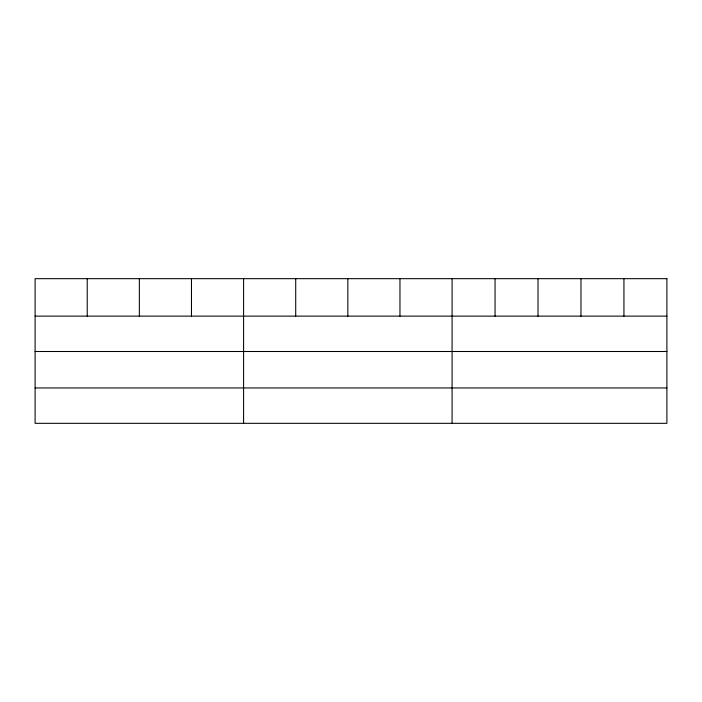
<?xml version="1.0" encoding="UTF-8"?>
<svg xmlns="http://www.w3.org/2000/svg" width="702" height="702" viewBox="0 0 702 702"><rect width="100%" height="100%" fill="white"/><g stroke="black" fill="none" stroke-linecap="round" stroke-linejoin="round"><path stroke-width="1.05" d="M35.1 316.128L666.9 316.128M35.1 351.5L666.9 351.5M35.1 387.952L666.9 387.952M623.938 278.676L623.938 316.128M580.975 278.676L580.975 316.128M538.013 278.676L538.013 316.128M495.05 278.676L495.05 316.128M452.088 278.676L452.088 423.324M399.964 278.676L399.964 316.128M347.841 278.676L347.841 316.128M295.717 278.676L295.717 316.128M243.594 278.676L243.594 423.324M191.47 278.676L191.47 316.128M139.347 278.676L139.347 316.128M87.224 278.676L87.224 316.128M666.9 278.676L35.1 278.676L35.1 423.324L666.9 423.324L666.9 278.676"/></g></svg>
